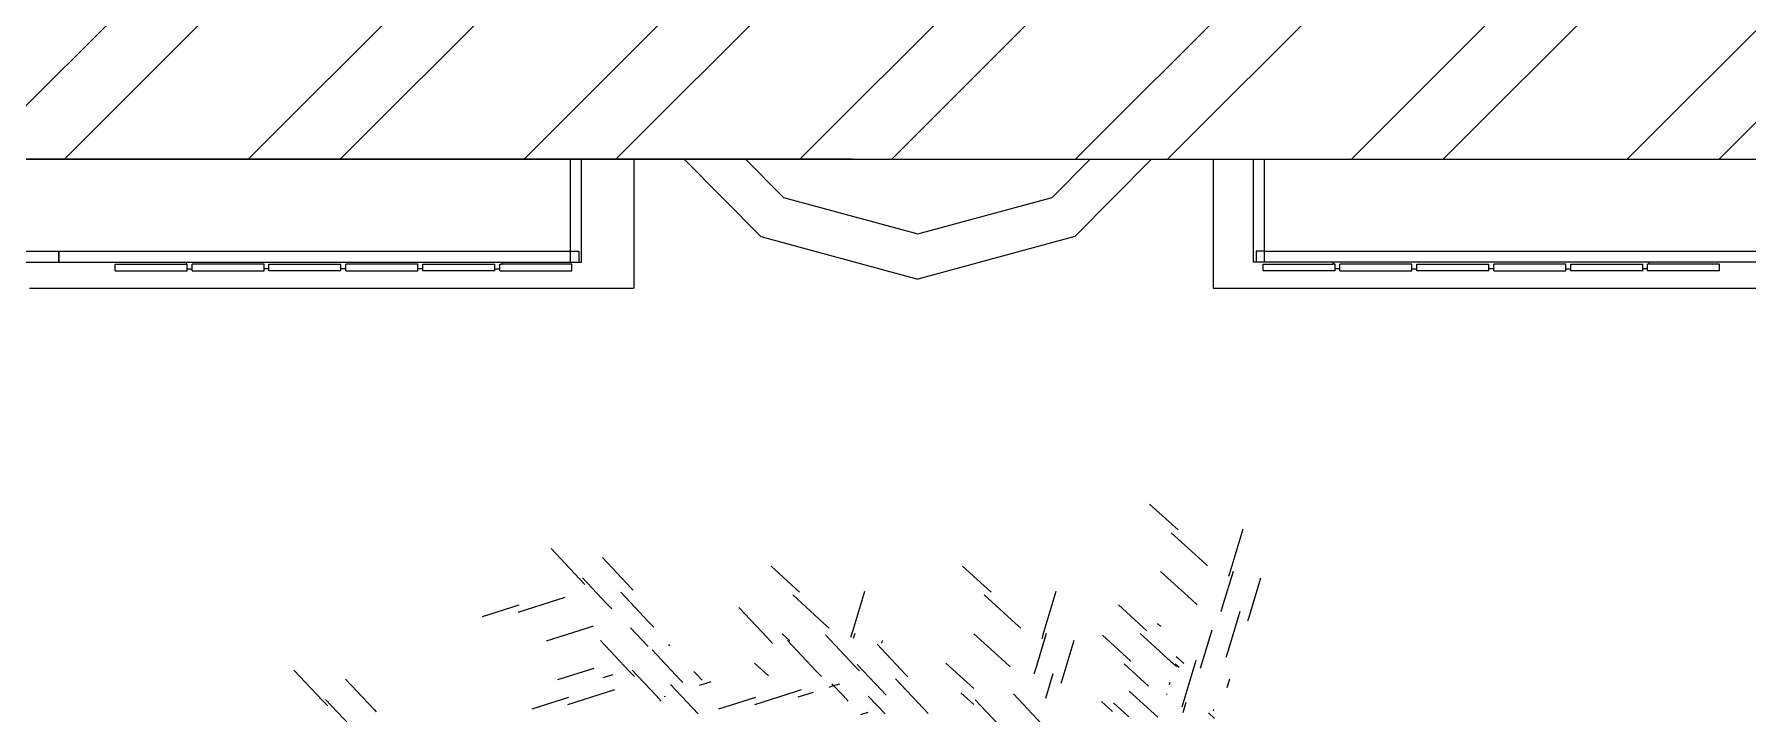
# Model space of a CAD drawing. Header units: millimetres. Extents: x 32721 to 70403, y 1490 to 13922.
# Drawn here: x 50682.3 to 50754.3, y 4928.2 to 4956.7 of the extents above; entities that cross this region are included whole.
import ezdxf

# ---------------------------------------------------------------- set-up
doc = ezdxf.new("R2010")
doc.units = ezdxf.units.MM
doc.layers.add('005', color=9, linetype='Continuous')
doc.layers.add('04', color=4, linetype='Continuous')

msp = doc.modelspace()

# ---------------------------------------------------------------- hatches: boundary and pattern name
at = {"layer": '005'}
h = msp.add_hatch(dxfattribs=at)
h.set_pattern_fill('ANSI32', color=256, scale=0.86096)
h.set_pattern_definition([(45, (26373.295, -9914.569), (-5.7987318, 5.7987318), []), (45, (26377.161, -9914.569), (-5.7987318, 5.7987318), [])])
h.paths.add_polyline_path([(50635.906, 4917.24), (50652.002, 4917.24), (50652.218, 4917.24), (50653.986, 4917.24), (50653.986, 4951.483), (50784.852, 4951.483), (50784.852, 4917.045), (50802.932, 4917.045), (50802.932, 4816.313), (50864.921, 4816.313), (50864.921, 4844.724), (50891.611, 4844.724), (50891.611, 4985.922), (50864.921, 4985.922), (50864.921, 5009.168), (50891.611, 5009.168), (50891.611, 5084.071), (50547.227, 5084.071), (50547.227, 5009.168), (50573.917, 5009.168), (50573.917, 4985.922), (50547.227, 4985.922), (50547.227, 4844.724), (50573.917, 4844.724), (50573.917, 4816.313), (50635.906, 4816.313)])

# ---------------------------------------------------------------- linework, layer by layer
at = {"layer": '005', "color": 251}
for p, q in [((50704.825, 4951.483), (50662.998, 4951.483)), ((50704.825, 4947.618), (50704.825, 4951.483)), ((50705.291, 4951.483), (50704.825, 4951.483)), ((50707.489, 4951.483), (50705.291, 4951.483)), ((50705.291, 4947.152), (50705.291, 4951.483)), ((50707.489, 4951.483), (50707.489, 4946.053)), ((50709.61, 4951.483), (50707.489, 4951.483)), ((50712.837, 4948.223), (50709.61, 4951.483)), ((50712.192, 4951.483), (50709.61, 4951.483)), ((50712.192, 4951.483), (50713.782, 4949.877)), ((50716.67, 4951.483), (50712.192, 4951.483)), ((50716.67, 4951.483), (50722.168, 4951.483)), ((50722.168, 4951.483), (50726.68, 4951.483)), ((50725.089, 4949.877), (50726.68, 4951.483)), ((50729.261, 4951.483), (50726.034, 4948.223)), ((50726.68, 4951.483), (50729.261, 4951.483)), ((50729.261, 4951.483), (50731.862, 4951.483)), ((50731.862, 4951.483), (50731.862, 4946.053)), ((50731.862, 4951.483), (50733.547, 4951.483)), ((50733.547, 4951.483), (50734.012, 4951.483)), ((50733.547, 4947.152), (50733.547, 4951.483)), ((50734.012, 4947.618), (50734.012, 4951.483)), ((50734.012, 4951.483), (50775.84, 4951.483)), ((50713.782, 4949.877), (50719.436, 4948.346)), ((50719.436, 4948.346), (50725.089, 4949.877)), ((50712.837, 4948.223), (50719.436, 4946.437)), ((50726.034, 4948.223), (50719.436, 4946.437)), ((50662.998, 4947.618), (50683.302, 4947.618)), ((50683.302, 4947.618), (50683.302, 4947.152)), ((50683.302, 4947.618), (50683.32, 4947.618)), ((50683.32, 4947.618), (50683.32, 4947.152)), ((50683.32, 4947.618), (50704.825, 4947.618)), ((50704.825, 4947.152), (50704.825, 4947.618)), ((50704.825, 4947.618), (50705.176, 4947.618)), ((50705.176, 4947.618), (50705.176, 4947.152)), ((50733.662, 4947.618), (50733.662, 4947.152)), ((50734.012, 4947.618), (50733.662, 4947.618)), ((50734.012, 4947.152), (50734.012, 4947.618)), ((50734.012, 4947.618), (50755.518, 4947.618)), ((50679.054, 4947.152), (50683.302, 4947.152)), ((50683.302, 4947.152), (50683.32, 4947.152)), ((50683.32, 4947.152), (50688.665, 4947.152)), ((50685.683, 4946.78), (50685.683, 4947.059)), ((50685.683, 4947.059), (50688.665, 4947.059)), ((50685.683, 4946.78), (50688.711, 4946.78)), ((50688.665, 4947.152), (50688.665, 4947.059)), ((50688.665, 4947.152), (50701.942, 4947.152)), ((50688.665, 4947.059), (50688.711, 4947.059)), ((50688.711, 4946.872), (50688.711, 4947.059)), ((50688.711, 4946.78), (50688.711, 4946.872)), ((50688.711, 4946.872), (50688.917, 4946.872)), ((50688.917, 4946.872), (50688.917, 4947.059)), ((50691.945, 4947.059), (50688.917, 4947.059)), ((50688.917, 4946.78), (50688.917, 4946.872)), ((50688.917, 4946.78), (50691.945, 4946.78)), ((50691.945, 4946.872), (50691.945, 4947.059)), ((50691.945, 4946.78), (50691.945, 4946.872)), ((50692.151, 4946.872), (50691.945, 4946.872)), ((50692.151, 4946.872), (50692.151, 4947.059)), ((50692.151, 4947.059), (50695.179, 4947.059)), ((50692.151, 4946.78), (50692.151, 4946.872)), ((50695.179, 4946.78), (50692.151, 4946.78)), ((50695.179, 4946.872), (50695.179, 4947.059)), ((50695.179, 4946.78), (50695.179, 4946.872)), ((50695.386, 4946.872), (50695.179, 4946.872)), ((50695.386, 4946.872), (50695.386, 4947.059)), ((50698.414, 4947.059), (50695.386, 4947.059)), ((50695.386, 4946.78), (50695.386, 4946.872)), ((50695.386, 4946.78), (50698.414, 4946.78)), ((50698.414, 4946.872), (50698.414, 4947.059)), ((50698.414, 4946.78), (50698.414, 4946.872)), ((50698.62, 4946.872), (50698.414, 4946.872)), ((50698.62, 4946.872), (50698.62, 4947.059)), ((50698.62, 4947.059), (50701.648, 4947.059)), ((50698.62, 4946.78), (50698.62, 4946.872)), ((50701.648, 4946.78), (50698.62, 4946.78)), ((50701.648, 4946.872), (50701.648, 4947.059)), ((50701.648, 4946.78), (50701.648, 4946.872)), ((50701.648, 4946.872), (50701.854, 4946.872)), ((50701.854, 4947.059), (50701.942, 4947.059)), ((50701.854, 4946.872), (50701.854, 4947.059)), ((50701.854, 4946.78), (50701.854, 4946.872)), ((50701.854, 4946.78), (50704.882, 4946.78)), ((50701.942, 4947.152), (50704.825, 4947.152)), ((50701.942, 4947.152), (50701.942, 4947.059)), ((50704.882, 4947.059), (50701.942, 4947.059)), ((50704.825, 4947.152), (50705.176, 4947.152)), ((50704.882, 4946.78), (50704.882, 4947.059)), ((50705.176, 4947.152), (50705.291, 4947.152)), ((50733.662, 4947.152), (50733.547, 4947.152)), ((50734.012, 4947.152), (50733.662, 4947.152)), ((50733.956, 4946.78), (50733.956, 4947.059)), ((50733.956, 4947.059), (50736.896, 4947.059)), ((50736.984, 4946.78), (50733.956, 4946.78)), ((50736.896, 4947.152), (50734.012, 4947.152)), ((50736.896, 4947.152), (50736.896, 4947.059)), ((50750.173, 4947.152), (50736.896, 4947.152)), ((50736.984, 4947.059), (50736.896, 4947.059)), ((50736.984, 4946.872), (50736.984, 4947.059)), ((50736.984, 4946.78), (50736.984, 4946.872)), ((50737.19, 4946.872), (50736.984, 4946.872)), ((50737.19, 4946.872), (50737.19, 4947.059)), ((50740.218, 4947.059), (50737.19, 4947.059)), ((50737.19, 4946.78), (50737.19, 4946.872)), ((50737.19, 4946.78), (50740.218, 4946.78)), ((50740.218, 4946.872), (50740.218, 4947.059)), ((50740.218, 4946.78), (50740.218, 4946.872)), ((50740.218, 4946.872), (50740.424, 4946.872)), ((50740.424, 4946.872), (50740.424, 4947.059)), ((50740.424, 4947.059), (50743.452, 4947.059)), ((50740.424, 4946.78), (50740.424, 4946.872)), ((50743.452, 4946.78), (50740.424, 4946.78)), ((50743.452, 4946.872), (50743.452, 4947.059)), ((50743.452, 4946.78), (50743.452, 4946.872)), ((50743.659, 4946.872), (50743.452, 4946.872)), ((50743.659, 4946.872), (50743.659, 4947.059)), ((50746.687, 4947.059), (50743.659, 4947.059)), ((50743.659, 4946.78), (50743.659, 4946.872)), ((50743.659, 4946.78), (50746.687, 4946.78)), ((50746.687, 4946.872), (50746.687, 4947.059)), ((50746.687, 4946.78), (50746.687, 4946.872)), ((50746.687, 4946.872), (50746.893, 4946.872)), ((50746.893, 4946.872), (50746.893, 4947.059)), ((50746.893, 4947.059), (50749.921, 4947.059)), ((50746.893, 4946.78), (50746.893, 4946.872)), ((50749.921, 4946.78), (50746.893, 4946.78)), ((50749.921, 4946.872), (50749.921, 4947.059)), ((50749.921, 4946.78), (50749.921, 4946.872)), ((50750.127, 4946.872), (50749.921, 4946.872)), ((50750.127, 4946.872), (50750.127, 4947.059)), ((50750.173, 4947.059), (50750.127, 4947.059)), ((50750.127, 4946.78), (50750.127, 4946.872)), ((50753.155, 4946.78), (50750.127, 4946.78)), ((50750.173, 4947.152), (50750.173, 4947.059)), ((50755.518, 4947.152), (50750.173, 4947.152)), ((50753.155, 4947.059), (50750.173, 4947.059)), ((50753.155, 4946.78), (50753.155, 4947.059)), ((50682.082, 4946.053), (50707.489, 4946.053)), ((50731.862, 4946.053), (50756.756, 4946.053)), ((50729.176, 4936.975), (50730.378, 4935.883)), ((50733.103, 4935.912), (50732.596, 4934.228)), ((50730.088, 4935.769), (50731.388, 4934.586)), ((50704.012, 4935.105), (50705.216, 4933.824)), ((50706.172, 4934.721), (50707.376, 4933.44)), ((50731.388, 4934.586), (50731.621, 4934.374)), ((50705.216, 4933.824), (50705.431, 4933.594)), ((50705.341, 4933.863), (50706.346, 4932.794)), ((50713.265, 4934.356), (50714.466, 4933.263)), ((50721.319, 4934.356), (50722.521, 4933.263)), ((50729.647, 4934.135), (50730.948, 4932.952)), ((50732.693, 4934.14), (50732.269, 4932.734)), ((50732.596, 4934.228), (50732.505, 4933.927)), ((50733.851, 4933.849), (50733.344, 4932.165)), ((50702.628, 4932.421), (50704.302, 4932.957)), ((50704.302, 4932.957), (50704.602, 4933.053)), ((50706.948, 4933.263), (50708.114, 4932.022)), ((50707.376, 4933.44), (50707.466, 4933.344)), ((50714.176, 4933.149), (50715.477, 4931.967)), ((50717.192, 4933.293), (50716.684, 4931.609)), ((50722.23, 4933.149), (50723.531, 4931.967)), ((50725.246, 4933.293), (50724.739, 4931.609)), ((50701.127, 4932.236), (50702.674, 4932.73)), ((50706.346, 4932.794), (50706.562, 4932.564)), ((50711.907, 4932.622), (50713.111, 4931.34)), ((50727.869, 4932.737), (50729.071, 4931.644)), ((50730.948, 4932.952), (50731.181, 4932.74)), ((50732.269, 4932.734), (50732.178, 4932.433)), ((50732.976, 4932.448), (50732.484, 4930.817)), ((50703.822, 4931.223), (50705.497, 4931.758)), ((50705.497, 4931.758), (50705.797, 4931.854)), ((50707.355, 4931.767), (50708.099, 4930.976)), ((50708.114, 4932.022), (50708.33, 4931.792)), ((50713.735, 4931.516), (50714.054, 4931.225)), ((50715.477, 4931.967), (50715.71, 4931.755)), ((50716.684, 4931.609), (50716.607, 4931.353)), ((50716.781, 4931.521), (50716.719, 4931.315)), ((50721.789, 4931.516), (50723.09, 4930.333)), ((50723.531, 4931.967), (50723.764, 4931.755)), ((50724.836, 4931.521), (50724.412, 4930.115)), ((50724.739, 4931.609), (50724.648, 4931.308)), ((50728.78, 4931.53), (50730.081, 4930.347)), ((50729.521, 4931.95), (50729.654, 4931.829)), ((50731.796, 4931.673), (50731.309, 4930.057)), ((50733.344, 4932.165), (50733.306, 4932.04)), ((50706.098, 4931.227), (50707.302, 4929.946)), ((50708.259, 4930.844), (50709.463, 4929.562)), ((50708.947, 4931.069), (50709, 4931.013)), ((50713.111, 4931.34), (50713.326, 4931.111)), ((50713.96, 4931.227), (50715.164, 4929.946)), ((50715.56, 4931.469), (50716.764, 4930.187)), ((50717.72, 4931.085), (50718.924, 4929.803)), ((50717.94, 4931.23), (50717.909, 4931.128)), ((50725.994, 4931.23), (50725.487, 4929.546)), ((50727.198, 4931.455), (50728.4, 4930.362)), ((50732.484, 4930.817), (50732.393, 4930.516)), ((50704.303, 4929.59), (50705.823, 4930.076)), ((50712.562, 4930.283), (50713.151, 4929.747)), ((50716.764, 4930.187), (50716.979, 4929.958)), ((50716.889, 4930.227), (50717.894, 4929.157)), ((50720.616, 4930.283), (50721.797, 4929.21)), ((50723.09, 4930.333), (50723.323, 4930.121)), ((50724.412, 4930.115), (50724.321, 4929.814)), ((50728.109, 4930.248), (50729.144, 4929.307)), ((50730.081, 4930.347), (50730.314, 4930.135)), ((50730.261, 4930.255), (50730.423, 4930.108)), ((50730.3, 4930.567), (50730.404, 4930.473)), ((50730.404, 4930.473), (50730.629, 4930.268)), ((50731.125, 4930.392), (50730.617, 4928.708)), ((50693.203, 4929.99), (50694.408, 4928.709)), ((50695.364, 4929.606), (50696.568, 4928.325)), ((50706.203, 4929.674), (50706.625, 4929.809)), ((50707.302, 4929.946), (50707.518, 4929.717)), ((50707.427, 4929.986), (50708.433, 4928.916)), ((50709.034, 4929.385), (50710.201, 4928.144)), ((50709.463, 4929.562), (50709.553, 4929.467)), ((50710.015, 4929.932), (50710.151, 4929.788)), ((50710.151, 4929.788), (50710.366, 4929.558)), ((50710.261, 4929.35), (50710.447, 4929.409)), ((50710.447, 4929.409), (50710.747, 4929.505)), ((50715.164, 4929.946), (50715.38, 4929.717)), ((50715.825, 4929.416), (50716.295, 4928.916)), ((50715.85, 4929.32), (50716.15, 4929.416)), ((50718.496, 4929.626), (50719.662, 4928.385)), ((50718.924, 4929.803), (50719.014, 4929.708)), ((50725.119, 4929.829), (50724.809, 4928.8)), ((50725.487, 4929.546), (50725.449, 4929.42)), ((50730.019, 4929.389), (50730.043, 4929.48)), ((50732.544, 4929.61), (50732.431, 4929.238)), ((50694.408, 4928.709), (50694.623, 4928.479)), ((50694.533, 4928.749), (50695.538, 4927.679)), ((50703.214, 4928.358), (50704.761, 4928.853)), ((50704.714, 4928.544), (50706.389, 4929.079)), ((50706.389, 4929.079), (50706.689, 4929.175)), ((50708.433, 4928.916), (50708.648, 4928.687)), ((50708.772, 4928.874), (50708.827, 4928.891)), ((50711.075, 4928.358), (50712.623, 4928.853)), ((50712.576, 4928.544), (50714.251, 4929.079)), ((50714.251, 4929.079), (50714.551, 4929.175)), ((50714.4, 4928.857), (50715.051, 4929.065)), ((50715.707, 4929.274), (50715.85, 4929.32)), ((50716.295, 4928.916), (50716.51, 4928.687)), ((50717.354, 4928.898), (50718.062, 4928.144)), ((50717.894, 4929.157), (50718.11, 4928.928)), ((50721.246, 4929.036), (50721.794, 4928.538)), ((50721.855, 4928.744), (50723.059, 4927.463)), ((50723.455, 4928.985), (50724.659, 4927.704)), ((50727.166, 4928.664), (50727.629, 4928.242)), ((50728.322, 4929.101), (50729.524, 4928.008)), ((50729.905, 4928.96), (50729.914, 4928.993)), ((50730.617, 4928.708), (50730.535, 4928.435)), ((50696.568, 4928.325), (50696.658, 4928.229)), ((50717.045, 4928.122), (50717.345, 4928.218)), ((50719.662, 4928.385), (50719.878, 4928.156)), ((50727.668, 4928.615), (50728.313, 4928.028)), ((50730.714, 4928.62), (50730.586, 4928.194)), ((50731.655, 4928.193), (50731.918, 4927.955)), ((50731.873, 4928.329), (50731.857, 4928.276))]:
    msp.add_line(p, q, dxfattribs=at)
at = {"layer": '04'}
msp.add_lwpolyline([(50547.227, 4844.724), (50573.917, 4844.724), (50573.917, 4816.313), (50635.906, 4816.313), (50635.906, 4917.045), (50653.986, 4917.045), (50653.986, 4951.483), (50784.852, 4951.483), (50784.852, 4917.045), (50802.932, 4917.045), (50802.932, 4816.313), (50864.921, 4816.313), (50864.921, 4844.724), (50891.611, 4844.724), (50891.611, 4985.922), (50864.921, 4985.922), (50864.921, 5009.168), (50891.611, 5009.168), (50891.611, 5084.071), (50547.227, 5084.071), (50547.227, 5009.168), (50573.917, 5009.168), (50573.917, 4985.922), (50547.227, 4985.922)], close=True, dxfattribs=at)

doc.saveas('drawing.dxf')
